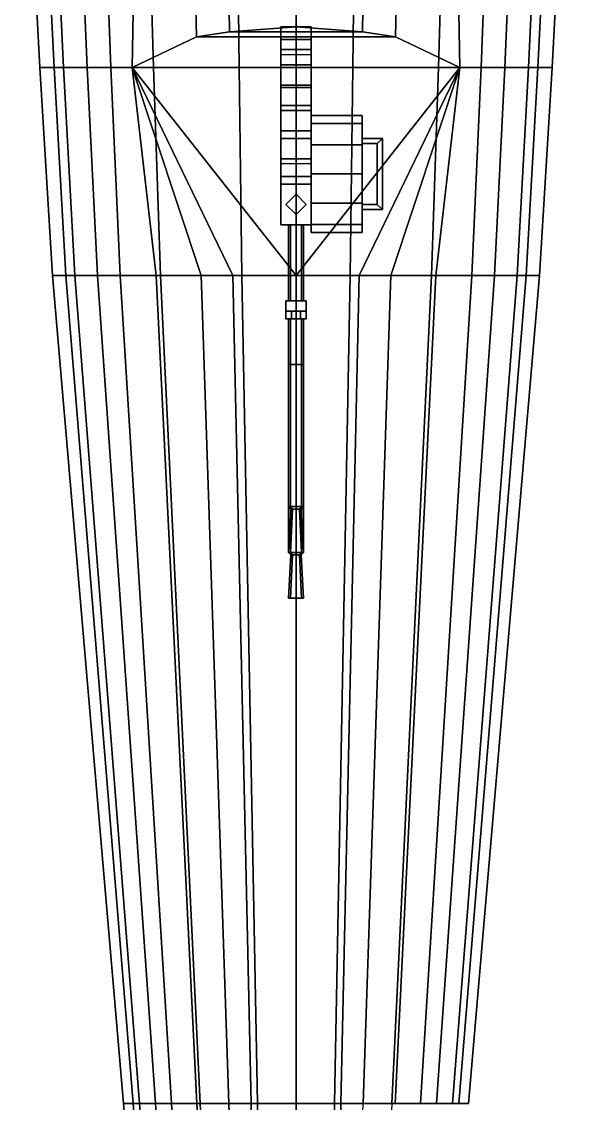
# Model space of a CAD drawing. Header units: millimetres. Extents: x -7.7 to 7.7, y -4.8 to 27.8.
# Drawn here: x -0.54 to 0.54, y -2.06 to 0.07 of the extents above; entities that cross this region are included whole.
import ezdxf

# ---------------------------------------------------------------- set-up
doc = ezdxf.new("R2010")
doc.units = ezdxf.units.MM
doc.layers.add('gun', color=1, linetype='Continuous')

msp = doc.modelspace()

# ---------------------------------------------------------------- linework, layer by layer
for points in [[(-0.54, 0.66, -0.1976), (-0.5044, -0.02, -0.2147), (-0.5044, -0.02, 0.2522), (-0.54, 0.66, 0.3272)], [(-0.51, 0.66, -0.3424), (-0.4763, -0.02, -0.3434), (-0.5044, -0.02, -0.2147), (-0.54, 0.66, -0.1976)], [(-0.54, 0.66, 0.3272), (-0.5044, -0.02, 0.2522), (-0.4577, -0.02, 0.4052), (-0.49, 0.66, 0.4992)], [(-0.44, 0.66, -0.5144), (-0.411, -0.02, -0.4964), (-0.4763, -0.02, -0.3434), (-0.51, 0.66, -0.3424)], [(-0.49, 0.66, 0.4992), (-0.4577, -0.02, 0.4052), (-0.3643, -0.02, 0.5743), (-0.39, 0.66, 0.6893)], [(-0.3, 0.66, -0.6864), (-0.2802, -0.02, -0.6494), (-0.411, -0.02, -0.4964), (-0.44, 0.66, -0.5144)], [(-0.39, 0.66, 0.6893), (-0.3643, -0.02, 0.5743), (-0.3224, -0.02, 0.6239), (-0.31, 0.66, 0.7888)], [(-0.31, 0.66, 0.7888), (-0.3224, -0.02, 0.6239), (-0.1961, 0.04, 0.7192), (-0.21, 0.66, 0.8522)], [(-0.12, 0.66, -0.804), (-0.1121, -0.02, -0.754), (-0.2802, -0.02, -0.6494), (-0.3, 0.66, -0.6864)], [(-0.21, 0.66, 0.8522), (-0.1961, 0.04, 0.7192), (-0.1308, 0.05, 0.7433), (-0.14, 0.66, 0.8793)], [(-0.14, 0.66, 0.8793), (-0.1308, 0.05, 0.7433), (0, 0.06, 0.7675), (0, 0.66, 0.9065)], [(0, 0.66, -0.8131), (0, -0.02, -0.7621), (-0.1121, -0.02, -0.754), (-0.12, 0.66, -0.804)], [(0.12, 0.66, -0.804), (0.1121, -0.02, -0.754), (0, -0.02, -0.7621), (0, 0.66, -0.8131)], [(0, 0.66, 0.9065), (0, 0.06, 0.7675), (0.1308, 0.05, 0.7433), (0.14, 0.66, 0.8793)], [(0.3, 0.66, -0.6864), (0.2802, -0.02, -0.6494), (0.1121, -0.02, -0.754), (0.12, 0.66, -0.804)], [(0.14, 0.66, 0.8793), (0.1308, 0.05, 0.7433), (0.1961, 0.04, 0.7192), (0.21, 0.66, 0.8522)], [(0.21, 0.66, 0.8522), (0.1961, 0.04, 0.7192), (0.3224, -0.02, 0.6239), (0.31, 0.66, 0.7888)], [(0.44, 0.66, -0.5144), (0.411, -0.02, -0.4964), (0.2802, -0.02, -0.6494), (0.3, 0.66, -0.6864)], [(0.31, 0.66, 0.7888), (0.3224, -0.02, 0.6239), (0.3643, -0.02, 0.5743), (0.39, 0.66, 0.6893)], [(0.39, 0.66, 0.6893), (0.3643, -0.02, 0.5743), (0.4577, -0.02, 0.4052), (0.49, 0.66, 0.4992)], [(0.51, 0.66, -0.3424), (0.4763, -0.02, -0.3434), (0.411, -0.02, -0.4964), (0.44, 0.66, -0.5144)], [(0.49, 0.66, 0.4992), (0.4577, -0.02, 0.4052), (0.5044, -0.02, 0.2522), (0.54, 0.66, 0.3272)], [(0.54, 0.66, -0.1976), (0.5044, -0.02, -0.2147), (0.4763, -0.02, -0.3434), (0.51, 0.66, -0.3424)], [(0.54, 0.66, 0.3272), (0.5044, -0.02, 0.2522), (0.5044, -0.02, -0.2147), (0.54, 0.66, -0.1976)], [(-0.1961, 0.04, 0.7191), (0.1961, 0.04, 0.7191), (0.1308, 0.05, 0.7433), (-0.1308, 0.05, 0.7433)], [(-0.1308, 0.05, 0.7433), (0.1308, 0.05, 0.7433), (0, 0.06, 0.7675)], [(-0.3224, -0.02, 0.6239), (0.3224, -0.02, 0.6239), (0.1961, 0.04, 0.7192), (-0.1961, 0.04, 0.7192)], [(-0.4795, -0.43, -0.2423), (-0.5044, -0.02, -0.2147), (-0.4763, -0.02, -0.3434), (-0.4529, -0.43, -0.3559)], [(-0.4795, -0.43, 0.1695), (-0.5044, -0.02, 0.2522), (-0.5044, -0.02, -0.2147), (-0.4795, -0.43, -0.2423)], [(-0.4351, -0.43, 0.3044), (-0.4577, -0.02, 0.4052), (-0.5044, -0.02, 0.2522), (-0.4795, -0.43, 0.1695)], [(-0.4529, -0.43, -0.3559), (-0.4763, -0.02, -0.3434), (-0.411, -0.02, -0.4964), (-0.3907, -0.43, -0.4908)], [(-0.3463, -0.43, 0.4535), (-0.3643, -0.02, 0.5743), (-0.4577, -0.02, 0.4052), (-0.4351, -0.43, 0.3044)], [(-0.3907, -0.43, -0.4908), (-0.411, -0.02, -0.4964), (-0.2802, -0.02, -0.6494), (-0.2664, -0.43, -0.6257)], [(-0.2753, -0.43, 0.5316), (-0.3224, -0.02, 0.6239), (-0.3643, -0.02, 0.5743), (-0.3463, -0.43, 0.4535)], [(-0.1865, -0.43, 0.5813), (-0.3224, -0.02, 0.6239), (-0.3224, -0.02, 0.6239), (-0.2753, -0.43, 0.5316)], [(-0.1243, -0.43, 0.6026), (-0.3224, -0.02, 0.6239), (-0.3224, -0.02, 0.6239), (-0.1865, -0.43, 0.5813)], [(0, -0.43, 0.6239), (-0.3224, -0.02, 0.6239), (-0.3224, -0.02, 0.6239), (-0.1243, -0.43, 0.6026)], [(0, -0.43, 0.6239), (0.3224, -0.02, 0.6239), (0.3224, -0.02, 0.6239), (-0.3224, -0.02, 0.6239)], [(-0.2664, -0.43, -0.6257), (-0.2802, -0.02, -0.6494), (-0.1121, -0.02, -0.754), (-0.1066, -0.43, -0.718)], [(-0.1066, -0.43, -0.718), (-0.1121, -0.02, -0.754), (0, -0.02, -0.7621), (0, -0.43, -0.7251)], [(0, -0.43, -0.7251), (0, -0.02, -0.7621), (0.1121, -0.02, -0.754), (0.1066, -0.43, -0.718)], [(0.1243, -0.43, 0.6026), (0.3224, -0.02, 0.6239), (0.3224, -0.02, 0.6239), (0, -0.43, 0.6239)], [(0.1066, -0.43, -0.718), (0.1121, -0.02, -0.754), (0.2802, -0.02, -0.6494), (0.2664, -0.43, -0.6257)], [(0.1865, -0.43, 0.5813), (0.3224, -0.02, 0.6239), (0.3224, -0.02, 0.6239), (0.1243, -0.43, 0.6026)], [(0.2753, -0.43, 0.5316), (0.3224, -0.02, 0.6239), (0.3224, -0.02, 0.6239), (0.1865, -0.43, 0.5813)], [(0.2664, -0.43, -0.6257), (0.2802, -0.02, -0.6494), (0.411, -0.02, -0.4964), (0.3907, -0.43, -0.4908)], [(0.3463, -0.43, 0.4535), (0.3643, -0.02, 0.5743), (0.3224, -0.02, 0.6239), (0.2753, -0.43, 0.5316)], [(0.4351, -0.43, 0.3044), (0.4577, -0.02, 0.4052), (0.3643, -0.02, 0.5743), (0.3463, -0.43, 0.4535)], [(0.3907, -0.43, -0.4908), (0.411, -0.02, -0.4964), (0.4763, -0.02, -0.3434), (0.4529, -0.43, -0.3559)], [(0.4795, -0.43, 0.1695), (0.5044, -0.02, 0.2522), (0.4577, -0.02, 0.4052), (0.4351, -0.43, 0.3044)], [(0.4529, -0.43, -0.3559), (0.4763, -0.02, -0.3434), (0.5044, -0.02, -0.2147), (0.4795, -0.43, -0.2423)], [(0.4795, -0.43, -0.2423), (0.5044, -0.02, -0.2147), (0.5044, -0.02, 0.2522), (0.4795, -0.43, 0.1695)], [(0, -0.27, 0.62), (-0.02, -0.29, 0.62), (-0.02, -0.29, 0.65), (0, -0.27, 0.65)], [(0.02, -0.29, 0.62), (0, -0.27, 0.62), (0, -0.27, 0.65), (0.02, -0.29, 0.65)], [(-0.02, -0.29, 0.62), (0, -0.31, 0.62), (0, -0.31, 0.65), (-0.02, -0.29, 0.65)], [(0, -0.31, 0.62), (0.02, -0.29, 0.62), (0.02, -0.29, 0.65), (0, -0.31, 0.65)], [(-0.4795, -0.43, 0.1695), (-0.3397, -2.06, 0.0189), (-0.3082, -2.06, 0.1029), (-0.4351, -0.43, 0.3044)], [(-0.4529, -0.43, -0.3559), (-0.3208, -2.06, -0.3082), (-0.3397, -2.06, -0.2375), (-0.4795, -0.43, -0.2423)], [(-0.4795, -0.43, -0.2423), (-0.3397, -2.06, -0.2375), (-0.3397, -2.06, 0.0189), (-0.4795, -0.43, 0.1695)], [(-0.3907, -0.43, -0.4908), (-0.2768, -2.06, -0.3922), (-0.3208, -2.06, -0.3082), (-0.4529, -0.43, -0.3559)], [(-0.4351, -0.43, 0.3044), (-0.3082, -2.06, 0.1029), (-0.2453, -2.06, 0.1957), (-0.3463, -0.43, 0.4535)], [(-0.2664, -0.43, -0.6257), (-0.1887, -2.06, -0.4761), (-0.2768, -2.06, -0.3922), (-0.3907, -0.43, -0.4908)], [(-0.3463, -0.43, 0.4535), (-0.2453, -2.06, 0.1957), (-0.195, -2.06, 0.2443), (-0.2753, -0.43, 0.5316)], [(-0.2753, -0.43, 0.5316), (-0.195, -2.06, 0.2443), (-0.1321, -2.06, 0.2753), (-0.1865, -0.43, 0.5813)], [(-0.1066, -0.43, -0.718), (-0.0755, -2.06, -0.5336), (-0.1887, -2.06, -0.4761), (-0.2664, -0.43, -0.6257)], [(-0.1865, -0.43, 0.5813), (-0.1321, -2.06, 0.2753), (-0.0881, -2.06, 0.2885), (-0.1243, -0.43, 0.6026)], [(-0.1243, -0.43, 0.6026), (-0.0881, -2.06, 0.2885), (0, -2.06, 0.3018), (0, -0.43, 0.6239)], [(0, -0.43, -0.7251), (0, -2.06, -0.538), (-0.0755, -2.06, -0.5336), (-0.1066, -0.43, -0.718)], [(0.1066, -0.43, -0.718), (0.0755, -2.06, -0.5336), (0, -2.06, -0.538), (0, -0.43, -0.7251)], [(0, -0.43, 0.6239), (0, -2.06, 0.3018), (0.0881, -2.06, 0.2885), (0.1243, -0.43, 0.6026)], [(0.2664, -0.43, -0.6257), (0.1887, -2.06, -0.4761), (0.0755, -2.06, -0.5336), (0.1066, -0.43, -0.718)], [(0.1243, -0.43, 0.6026), (0.0881, -2.06, 0.2885), (0.1321, -2.06, 0.2753), (0.1865, -0.43, 0.5813)], [(0.1865, -0.43, 0.5813), (0.1321, -2.06, 0.2753), (0.195, -2.06, 0.2443), (0.2753, -0.43, 0.5316)], [(0.3907, -0.43, -0.4908), (0.2768, -2.06, -0.3922), (0.1887, -2.06, -0.4761), (0.2664, -0.43, -0.6257)], [(0.2753, -0.43, 0.5316), (0.195, -2.06, 0.2443), (0.2453, -2.06, 0.1957), (0.3463, -0.43, 0.4535)], [(0.3463, -0.43, 0.4535), (0.2453, -2.06, 0.1957), (0.3082, -2.06, 0.1029), (0.4351, -0.43, 0.3044)], [(0.4529, -0.43, -0.3559), (0.3208, -2.06, -0.3082), (0.2768, -2.06, -0.3922), (0.3907, -0.43, -0.4908)], [(0.4351, -0.43, 0.3044), (0.3082, -2.06, 0.1029), (0.3397, -2.06, 0.0189), (0.4795, -0.43, 0.1695)], [(0.4795, -0.43, -0.2423), (0.3397, -2.06, -0.2375), (0.3208, -2.06, -0.3082), (0.4529, -0.43, -0.3559)], [(0.4795, -0.43, 0.1695), (0.3397, -2.06, 0.0189), (0.3397, -2.06, -0.2375), (0.4795, -0.43, -0.2423)], [(-0.2176, -3.2, 0.0786), (-0.3082, -2.06, 0.1029), (-0.3397, -2.06, 0.0189), (-0.2398, -3.2, 0.0167)], [(-0.2398, -3.2, -0.1724), (-0.3397, -2.06, -0.2375), (-0.3208, -2.06, -0.3082), (-0.2264, -3.2, -0.2245)], [(-0.2398, -3.2, 0.0167), (-0.3397, -2.06, 0.0189), (-0.3397, -2.06, -0.2375), (-0.2398, -3.2, -0.1724)], [(-0.2264, -3.2, -0.2245), (-0.3208, -2.06, -0.3082), (-0.2768, -2.06, -0.3922), (-0.1954, -3.2, -0.2865)], [(-0.1732, -3.2, 0.1471), (-0.2453, -2.06, 0.1957), (-0.3082, -2.06, 0.1029), (-0.2176, -3.2, 0.0786)], [(-0.1954, -3.2, -0.2865), (-0.2768, -2.06, -0.3922), (-0.1887, -2.06, -0.4761), (-0.1332, -3.2, -0.3484)], [(-0.1376, -3.2, 0.183), (-0.195, -2.06, 0.2443), (-0.2453, -2.06, 0.1957), (-0.1732, -3.2, 0.1471)], [(-0.0932, -3.2, 0.2058), (-0.1321, -2.06, 0.2753), (-0.195, -2.06, 0.2443), (-0.1376, -3.2, 0.183)], [(-0.1332, -3.2, -0.3484), (-0.1887, -2.06, -0.4761), (-0.0755, -2.06, -0.5336), (-0.0533, -3.2, -0.3908)], [(-0.0622, -3.2, 0.2156), (-0.0881, -2.06, 0.2885), (-0.1321, -2.06, 0.2753), (-0.0932, -3.2, 0.2058)], [(0, -3.2, 0.2253), (0, -2.06, 0.3018), (-0.0881, -2.06, 0.2885), (-0.0622, -3.2, 0.2156)], [(-0.0533, -3.2, -0.3908), (-0.0755, -2.06, -0.5336), (0, -2.06, -0.538), (0, -3.2, -0.3941)], [(0, -3.2, -0.3941), (0, -2.06, -0.538), (0.0755, -2.06, -0.5336), (0.0533, -3.2, -0.3908)], [(0.0622, -3.2, 0.2156), (0.0881, -2.06, 0.2885), (0, -2.06, 0.3018), (0, -3.2, 0.2253)], [(0.0533, -3.2, -0.3908), (0.0755, -2.06, -0.5336), (0.1887, -2.06, -0.4761), (0.1332, -3.2, -0.3484)], [(0.0932, -3.2, 0.2058), (0.1321, -2.06, 0.2753), (0.0881, -2.06, 0.2885), (0.0622, -3.2, 0.2156)]]:
    msp.add_3dface(points)
at = {"layer": 'gun'}
for points in [[(-0.03, 0.035, 0.675), (-0.03, 0.015, 0.655), (-0.03, 0.015, 0.72), (-0.03, 0.06, 0.72)], [(-0.03, 0.06, 0.72), (-0.03, 0.015, 0.72), (0.03, 0.015, 0.72), (0.03, 0.06, 0.72)], [(0.03, 0.06, 0.72), (0.03, 0.06, 0.675), (-0.03, 0.06, 0.675), (-0.03, 0.06, 0.72)], [(-0.03, 0.06, 0.675), (-0.03, 0.035, 0.675), (-0.03, 0.06, 0.72)], [(0.03, 0.06, 0.675), (0.03, 0.035, 0.675), (-0.03, 0.035, 0.675), (-0.03, 0.06, 0.675)], [(-0.03, 0.06, 0.72), (-0.03, 0.06, 0.72), (0.03, 0.06, 0.72)], [(0.03, 0.015, 0.72), (0.03, 0.015, 0.655), (0.03, 0.035, 0.675), (0.03, 0.06, 0.72)], [(0.03, 0.06, 0.72), (0.03, 0.035, 0.675), (0.03, 0.06, 0.675), (0.03, 0.06, 0.72)], [(0.03, 0.035, 0.675), (0.03, 0.015, 0.655), (-0.03, 0.015, 0.655), (-0.03, 0.035, 0.675)], [(-0.03, 0.015, 0.65), (-0.03, -0.33, 0.65), (-0.03, -0.33, 0.725), (-0.03, -0.25, 0.725)], [(0.03, 0.015, 0.65), (0.03, -0.33, 0.65), (-0.03, -0.33, 0.65), (-0.03, 0.015, 0.65)], [(-0.03, 0.015, 0.65), (-0.03, -0.25, 0.725), (-0.03, -0.235, 0.735), (-0.03, -0.16, 0.735)], [(-0.03, 0.015, 0.65), (-0.03, -0.16, 0.735), (-0.03, -0.145, 0.74), (-0.03, 0.015, 0.74)], [(0.03, 0.015, 0.74), (0.03, 0.015, 0.72), (-0.03, 0.015, 0.72), (-0.03, 0.015, 0.74)], [(-0.03, 0.015, 0.74), (-0.03, -0.145, 0.74), (0.03, -0.145, 0.74), (0.03, 0.015, 0.74)], [(0.03, 0.015, 0.655), (0.03, 0.015, 0.65), (-0.03, 0.015, 0.65), (-0.03, 0.015, 0.655)], [(-0.03, -0.105, 0.64), (-0.03, -0.2, 0.64), (-0.03, -0.21, 0.65), (-0.03, 0.005, 0.65)], [(-0.03, -0.06, 0.63), (-0.03, -0.095, 0.63), (-0.03, -0.105, 0.64), (-0.03, 0.005, 0.65)], [(0.03, 0.005, 0.65), (0.03, -0.015, 0.62), (-0.03, -0.015, 0.62), (-0.03, 0.005, 0.65)], [(-0.03, -0.015, 0.62), (-0.03, -0.055, 0.62), (-0.03, -0.06, 0.63), (-0.03, 0.005, 0.65)], [(0.03, -0.33, 0.725), (0.03, -0.33, 0.65), (0.03, 0.015, 0.65), (0.03, -0.25, 0.725)], [(0.03, -0.235, 0.735), (0.03, -0.25, 0.725), (0.03, 0.015, 0.65), (0.03, -0.16, 0.735)], [(0.03, -0.145, 0.74), (0.03, -0.16, 0.735), (0.03, 0.015, 0.65), (0.03, 0.015, 0.74)], [(0.03, -0.21, 0.65), (0.03, -0.2, 0.64), (0.03, -0.105, 0.64), (0.03, 0.005, 0.65)], [(0.03, -0.105, 0.64), (0.03, -0.095, 0.63), (0.03, -0.06, 0.63), (0.03, 0.005, 0.65)], [(0.03, -0.06, 0.63), (0.03, -0.055, 0.62), (0.03, -0.015, 0.62), (0.03, 0.005, 0.65)], [(0.03, -0.015, 0.62), (0.03, -0.055, 0.62), (-0.03, -0.055, 0.62), (-0.03, -0.015, 0.62)], [(-0.03, -0.06, 0.63), (-0.03, -0.055, 0.62), (0.03, -0.055, 0.62), (0.03, -0.06, 0.63)], [(0.03, -0.06, 0.63), (0.03, -0.095, 0.63), (-0.03, -0.095, 0.63), (-0.03, -0.06, 0.63)], [(-0.03, -0.105, 0.64), (-0.03, -0.095, 0.63), (0.03, -0.095, 0.63), (0.03, -0.105, 0.64)], [(0.03, -0.105, 0.64), (0.03, -0.2, 0.64), (-0.03, -0.2, 0.64), (-0.03, -0.105, 0.64)], [(0.03, -0.1304, 0.6425), (0.03, -0.115, 0.7), (0.13, -0.115, 0.7), (0.13, -0.1304, 0.6425)], [(0.03, -0.115, 0.7), (0.03, -0.1304, 0.7575), (0.13, -0.1304, 0.7575), (0.13, -0.115, 0.7)], [(0.03, -0.115, 0.7), (0.03, -0.3296, 0.7575), (0.03, -0.2875, 0.7996), (0.03, -0.1304, 0.7575)], [(0.03, -0.1304, 0.6425), (0.03, -0.345, 0.7), (0.03, -0.3296, 0.7575), (0.03, -0.115, 0.7)], [(0.13, -0.2875, 0.6004), (0.13, -0.1304, 0.6425), (0.13, -0.115, 0.7), (0.13, -0.3296, 0.6425)], [(0.13, -0.3296, 0.6425), (0.13, -0.115, 0.7), (0.13, -0.1304, 0.7575), (0.13, -0.345, 0.7)], [(-0.03, -0.145, 0.74), (-0.03, -0.16, 0.735), (0.03, -0.16, 0.735), (0.03, -0.145, 0.74)], [(0.03, -0.1725, 0.6004), (0.03, -0.1304, 0.6425), (0.13, -0.1304, 0.6425), (0.13, -0.1725, 0.6004)], [(0.03, -0.1304, 0.7575), (0.03, -0.1725, 0.7996), (0.13, -0.1725, 0.7996), (0.13, -0.1304, 0.7575)], [(0.03, -0.1304, 0.7575), (0.03, -0.2875, 0.7996), (0.03, -0.23, 0.815), (0.03, -0.1725, 0.7996)], [(0.03, -0.1725, 0.6004), (0.03, -0.3296, 0.6425), (0.03, -0.345, 0.7), (0.03, -0.1304, 0.6425)], [(0.13, -0.23, 0.585), (0.13, -0.1725, 0.6004), (0.13, -0.1304, 0.6425), (0.13, -0.2875, 0.6004)], [(0.13, -0.345, 0.7), (0.13, -0.1304, 0.7575), (0.13, -0.1725, 0.7996), (0.13, -0.3296, 0.7575)], [(-0.03, -0.16, 0.735), (-0.03, -0.235, 0.735), (0.03, -0.235, 0.735), (0.03, -0.16, 0.735)], [(0.16, -0.17, 0.685), (0.13, -0.17, 0.685), (0.13, -0.16, 0.685), (0.17, -0.16, 0.685)], [(0.13, -0.16, 0.685), (0.13, -0.16, 0.71), (0.17, -0.16, 0.71), (0.17, -0.16, 0.685)], [(0.17, -0.16, 0.71), (0.13, -0.16, 0.71), (0.13, -0.17, 0.71), (0.16, -0.17, 0.71)], [(0.16, -0.17, 0.71), (0.13, -0.17, 0.71), (0.13, -0.17, 0.685), (0.16, -0.17, 0.685)], [(0.16, -0.17, 0.71), (0.16, -0.29, 0.71), (0.17, -0.3, 0.71), (0.17, -0.16, 0.71)], [(0.17, -0.16, 0.685), (0.17, -0.3, 0.685), (0.16, -0.29, 0.685), (0.16, -0.17, 0.685)], [(0.16, -0.29, 0.685), (0.16, -0.29, 0.71), (0.16, -0.17, 0.71), (0.16, -0.17, 0.685)], [(0.17, -0.16, 0.71), (0.17, -0.3, 0.71), (0.17, -0.3, 0.685), (0.17, -0.16, 0.685)], [(0.03, -0.23, 0.585), (0.03, -0.1725, 0.6004), (0.13, -0.1725, 0.6004), (0.13, -0.23, 0.585)], [(0.03, -0.1725, 0.7996), (0.03, -0.23, 0.815), (0.13, -0.23, 0.815), (0.13, -0.1725, 0.7996)], [(0.03, -0.23, 0.585), (0.03, -0.2875, 0.6004), (0.03, -0.3296, 0.6425), (0.03, -0.1725, 0.6004)], [(0.13, -0.3296, 0.7575), (0.13, -0.1725, 0.7996), (0.13, -0.23, 0.815), (0.13, -0.2875, 0.7996)], [(-0.03, -0.21, 0.65), (-0.03, -0.2, 0.64), (0.03, -0.2, 0.64), (0.03, -0.21, 0.65)], [(0.03, -0.2875, 0.6004), (0.03, -0.23, 0.585), (0.13, -0.23, 0.585), (0.13, -0.2875, 0.6004)], [(0.03, -0.23, 0.815), (0.03, -0.2875, 0.7996), (0.13, -0.2875, 0.7996), (0.13, -0.23, 0.815)], [(-0.03, -0.235, 0.735), (-0.03, -0.25, 0.725), (0.03, -0.25, 0.725), (0.03, -0.235, 0.735)], [(-0.03, -0.25, 0.725), (-0.03, -0.33, 0.725), (0.03, -0.33, 0.725), (0.03, -0.25, 0.725)], [(0.03, -0.3296, 0.6425), (0.03, -0.2875, 0.6004), (0.13, -0.2875, 0.6004), (0.13, -0.3296, 0.6425)], [(0.03, -0.2875, 0.7996), (0.03, -0.3296, 0.7575), (0.13, -0.3296, 0.7575), (0.13, -0.2875, 0.7996)], [(0.16, -0.29, 0.71), (0.13, -0.29, 0.71), (0.13, -0.3, 0.71), (0.17, -0.3, 0.71)], [(0.13, -0.29, 0.685), (0.13, -0.29, 0.71), (0.16, -0.29, 0.71), (0.16, -0.29, 0.685)], [(0.17, -0.3, 0.685), (0.13, -0.3, 0.685), (0.13, -0.29, 0.685), (0.16, -0.29, 0.685)], [(0.17, -0.3, 0.71), (0.13, -0.3, 0.71), (0.13, -0.3, 0.685), (0.17, -0.3, 0.685)], [(-0.03, -0.33, 0.725), (-0.03, -0.33, 0.65), (0.03, -0.33, 0.65), (0.03, -0.33, 0.725)], [(-0.0106, -0.33, 0.6856), (-0.015, -0.33, 0.675), (-0.015, -0.48, 0.675), (-0.0106, -0.48, 0.6856)], [(-0.015, -0.33, 0.675), (-0.0106, -0.33, 0.6644), (-0.0106, -0.48, 0.6644), (-0.015, -0.48, 0.675)], [(-0.0106, -0.33, 0.7206), (-0.015, -0.33, 0.71), (-0.015, -0.48, 0.71), (-0.0106, -0.48, 0.7206)], [(-0.015, -0.33, 0.71), (-0.0106, -0.33, 0.6994), (-0.0106, -0.48, 0.6994), (-0.015, -0.48, 0.71)], [(0, -0.33, 0.69), (-0.0106, -0.33, 0.6856), (-0.0106, -0.48, 0.6856), (0, -0.48, 0.69)], [(-0.0106, -0.33, 0.6644), (0, -0.33, 0.66), (0, -0.48, 0.66), (-0.0106, -0.48, 0.6644)], [(0, -0.33, 0.725), (-0.0106, -0.33, 0.7206), (-0.0106, -0.48, 0.7206), (0, -0.48, 0.725)], [(-0.0106, -0.33, 0.6994), (0, -0.33, 0.695), (0, -0.48, 0.695), (-0.0106, -0.48, 0.6994)], [(0.0106, -0.33, 0.6856), (0, -0.33, 0.69), (0, -0.48, 0.69), (0.0106, -0.48, 0.6856)], [(0, -0.33, 0.66), (0.0106, -0.33, 0.6644), (0.0106, -0.48, 0.6644), (0, -0.48, 0.66)], [(0.0106, -0.33, 0.7206), (0, -0.33, 0.725), (0, -0.48, 0.725), (0.0106, -0.48, 0.7206)], [(0, -0.33, 0.695), (0.0106, -0.33, 0.6994), (0.0106, -0.48, 0.6994), (0, -0.48, 0.695)], [(0.015, -0.33, 0.675), (0.0106, -0.33, 0.6856), (0.0106, -0.48, 0.6856), (0.015, -0.48, 0.675)], [(0.0106, -0.33, 0.6644), (0.015, -0.33, 0.675), (0.015, -0.48, 0.675), (0.0106, -0.48, 0.6644)], [(0.015, -0.33, 0.71), (0.0106, -0.33, 0.7206), (0.0106, -0.48, 0.7206), (0.015, -0.48, 0.71)], [(0.0106, -0.33, 0.6994), (0.015, -0.33, 0.71), (0.015, -0.48, 0.71), (0.0106, -0.48, 0.6994)], [(0.03, -0.345, 0.7), (0.03, -0.3296, 0.6425), (0.13, -0.3296, 0.6425), (0.13, -0.345, 0.7)], [(0.03, -0.3296, 0.7575), (0.03, -0.345, 0.7), (0.13, -0.345, 0.7), (0.13, -0.3296, 0.7575)], [(-0.02, -0.5, 0.685), (-0.02, -0.515, 0.695), (-0.02, -0.515, 0.73), (-0.02, -0.48, 0.73)], [(-0.02, -0.48, 0.73), (-0.02, -0.515, 0.73), (0.02, -0.515, 0.73), (0.02, -0.48, 0.73)], [(0.02, -0.48, 0.66), (0.02, -0.5, 0.66), (-0.02, -0.5, 0.66), (-0.02, -0.48, 0.66)], [(-0.02, -0.5, 0.66), (-0.02, -0.5, 0.685), (-0.02, -0.48, 0.73), (-0.02, -0.48, 0.66)], [(-0.02, -0.48, 0.66), (-0.02, -0.48, 0.73), (0.02, -0.48, 0.73), (0.02, -0.48, 0.66)], [(0.02, -0.515, 0.73), (0.02, -0.515, 0.695), (0.02, -0.5, 0.685), (0.02, -0.48, 0.73)], [(0.02, -0.48, 0.73), (0.02, -0.5, 0.685), (0.02, -0.5, 0.66), (0.02, -0.48, 0.66)], [(0.02, -0.5, 0.685), (0.02, -0.515, 0.695), (-0.02, -0.515, 0.695), (-0.02, -0.5, 0.685)], [(0.02, -0.5, 0.66), (0.02, -0.5, 0.685), (-0.02, -0.5, 0.685), (-0.02, -0.5, 0.66)], [(0, -0.5, 0.685), (-0.0087, -0.5, 0.68), (-0.0087, -0.515, 0.68), (0, -0.515, 0.685)], [(-0.0087, -0.5, 0.68), (-0.0087, -0.5, 0.67), (-0.0087, -0.515, 0.67), (-0.0087, -0.515, 0.68)], [(-0.0087, -0.5, 0.67), (0, -0.5, 0.665), (0, -0.515, 0.665), (-0.0087, -0.515, 0.67)], [(0, -0.5, 0.665), (0.0087, -0.5, 0.67), (0.0087, -0.515, 0.67), (0, -0.515, 0.665)], [(0.0087, -0.5, 0.68), (0, -0.5, 0.685), (0, -0.515, 0.685), (0.0087, -0.515, 0.68)], [(0.0087, -0.5, 0.67), (0.0087, -0.5, 0.68), (0.0087, -0.515, 0.68), (0.0087, -0.515, 0.67)], [(-0.02, -0.515, 0.73), (-0.02, -0.515, 0.695), (0.02, -0.515, 0.695), (0.02, -0.515, 0.73)], [(-0.0106, -0.515, 0.7206), (-0.015, -0.515, 0.71), (-0.015, -0.885, 0.71), (-0.0106, -0.885, 0.7206)], [(-0.015, -0.515, 0.71), (-0.0106, -0.515, 0.6994), (-0.0106, -0.885, 0.6994), (-0.015, -0.885, 0.71)], [(0, -0.515, 0.725), (-0.0106, -0.515, 0.7206), (-0.0106, -0.885, 0.7206), (0, -0.885, 0.725)], [(-0.0106, -0.515, 0.6994), (0, -0.515, 0.695), (0, -0.885, 0.695), (-0.0106, -0.885, 0.6994)], [(0, -0.515, 0.685), (-0.0087, -0.515, 0.68), (-0.0087, -0.515, 0.67), (0.0087, -0.515, 0.68)], [(0.0087, -0.515, 0.68), (-0.0087, -0.515, 0.67), (0, -0.515, 0.665), (0.0087, -0.515, 0.67)], [(0.0106, -0.515, 0.7206), (0, -0.515, 0.725), (0, -0.885, 0.725), (0.0106, -0.885, 0.7206)], [(0, -0.515, 0.695), (0.0106, -0.515, 0.6994), (0.0106, -0.885, 0.6994), (0, -0.885, 0.695)], [(0.015, -0.515, 0.71), (0.0106, -0.515, 0.7206), (0.0106, -0.885, 0.7206), (0.015, -0.885, 0.71)], [(0.0106, -0.515, 0.6994), (0.015, -0.515, 0.71), (0.015, -0.885, 0.71), (0.0106, -0.885, 0.6994)], [(-0.015, -0.605, -0.52), (-0.0106, -0.605, -0.5306), (-0.0106, -0.975, -0.5306), (-0.015, -0.975, -0.52)], [(-0.0106, -0.605, -0.5094), (-0.015, -0.605, -0.52), (-0.015, -0.975, -0.52), (-0.0106, -0.975, -0.5094)], [(-0.0106, -0.605, -0.5306), (0, -0.605, -0.535), (0, -0.975, -0.535), (-0.0106, -0.975, -0.5306)], [(0, -0.605, -0.505), (-0.0106, -0.605, -0.5094), (-0.0106, -0.975, -0.5094), (0, -0.975, -0.505)], [(0, -0.605, -0.535), (0.0106, -0.605, -0.5306), (0.0106, -0.975, -0.5306), (0, -0.975, -0.535)], [(0.0106, -0.605, -0.5094), (0, -0.605, -0.505), (0, -0.975, -0.505), (0.0106, -0.975, -0.5094)], [(0.0106, -0.605, -0.5306), (0.015, -0.605, -0.52), (0.015, -0.975, -0.52), (0.0106, -0.975, -0.5306)], [(0.015, -0.605, -0.52), (0.0106, -0.605, -0.5094), (0.0106, -0.975, -0.5094), (0.015, -0.975, -0.52)], [(-0.0106, -0.885, 0.7206), (-0.015, -0.885, 0.71), (-0.01, -0.89, 0.71), (-0.0071, -0.89, 0.7171)], [(-0.015, -0.885, 0.71), (-0.0106, -0.885, 0.6994), (-0.0071, -0.89, 0.7029), (-0.01, -0.89, 0.71)], [(-0.0106, -0.975, 0.6994), (-0.015, -0.975, 0.71), (-0.01, -0.89, 0.71), (-0.0071, -0.89, 0.7029)], [(-0.015, -0.975, 0.71), (-0.0106, -0.975, 0.7206), (-0.0071, -0.89, 0.7171), (-0.01, -0.89, 0.71)], [(0, -0.885, 0.725), (-0.0106, -0.885, 0.7206), (-0.0071, -0.89, 0.7171), (0, -0.89, 0.72)], [(-0.0106, -0.885, 0.6994), (0, -0.885, 0.695), (0, -0.89, 0.7), (-0.0071, -0.89, 0.7029)], [(0, -0.975, 0.695), (-0.0106, -0.975, 0.6994), (-0.0071, -0.89, 0.7029), (0, -0.89, 0.7)], [(-0.0106, -0.975, 0.7206), (0, -0.975, 0.725), (0, -0.89, 0.72), (-0.0071, -0.89, 0.7171)], [(0.0106, -0.885, 0.7206), (0, -0.885, 0.725), (0, -0.89, 0.72), (0.0071, -0.89, 0.7171)], [(0, -0.885, 0.695), (0.0106, -0.885, 0.6994), (0.0071, -0.89, 0.7029), (0, -0.89, 0.7)], [(0.0106, -0.975, 0.6994), (0, -0.975, 0.695), (0, -0.89, 0.7), (0.0071, -0.89, 0.7029)], [(0, -0.975, 0.725), (0.0106, -0.975, 0.7206), (0.0071, -0.89, 0.7171), (0, -0.89, 0.72)], [(0.015, -0.885, 0.71), (0.0106, -0.885, 0.7206), (0.0071, -0.89, 0.7171), (0.01, -0.89, 0.71)], [(0.0106, -0.885, 0.6994), (0.015, -0.885, 0.71), (0.01, -0.89, 0.71), (0.0071, -0.89, 0.7029)], [(0.015, -0.975, 0.71), (0.0106, -0.975, 0.6994), (0.0071, -0.89, 0.7029), (0.01, -0.89, 0.71)], [(0.0106, -0.975, 0.7206), (0.015, -0.975, 0.71), (0.01, -0.89, 0.71), (0.0071, -0.89, 0.7171)], [(-0.015, -0.975, 0.71), (0.0106, -0.975, 0.7206), (0, -0.975, 0.725), (-0.0106, -0.975, 0.7206)], [(-0.0106, -0.975, 0.6994), (0.015, -0.975, 0.71), (0.0106, -0.975, 0.7206), (-0.015, -0.975, 0.71)], [(-0.0106, -0.975, -0.5306), (0.015, -0.975, -0.52), (0.0106, -0.975, -0.5094), (-0.015, -0.975, -0.52)], [(-0.015, -0.975, -0.52), (0.0106, -0.975, -0.5094), (0, -0.975, -0.505), (-0.0106, -0.975, -0.5094)], [(-0.015, -0.975, -0.52), (-0.0106, -0.975, -0.5306), (-0.0071, -0.98, -0.5271), (-0.01, -0.98, -0.52)], [(-0.0106, -0.975, -0.5094), (-0.015, -0.975, -0.52), (-0.01, -0.98, -0.52), (-0.0071, -0.98, -0.5129)], [(0, -0.975, 0.695), (0.0106, -0.975, 0.6994), (0.015, -0.975, 0.71), (-0.0106, -0.975, 0.6994)], [(0, -0.975, -0.535), (0.0106, -0.975, -0.5306), (0.015, -0.975, -0.52), (-0.0106, -0.975, -0.5306)], [(-0.0106, -0.975, -0.5306), (0, -0.975, -0.535), (0, -0.98, -0.53), (-0.0071, -0.98, -0.5271)], [(0, -0.975, -0.505), (-0.0106, -0.975, -0.5094), (-0.0071, -0.98, -0.5129), (0, -0.98, -0.51)], [(0, -0.975, -0.535), (0.0106, -0.975, -0.5306), (0.0071, -0.98, -0.5271), (0, -0.98, -0.53)], [(0.0106, -0.975, -0.5094), (0, -0.975, -0.505), (0, -0.98, -0.51), (0.0071, -0.98, -0.5129)], [(0.0106, -0.975, -0.5306), (0.015, -0.975, -0.52), (0.01, -0.98, -0.52), (0.0071, -0.98, -0.5271)], [(0.015, -0.975, -0.52), (0.0106, -0.975, -0.5094), (0.0071, -0.98, -0.5129), (0.01, -0.98, -0.52)], [(-0.015, -1.065, -0.52), (-0.0106, -1.065, -0.5094), (-0.0071, -0.98, -0.5129), (-0.01, -0.98, -0.52)], [(-0.0106, -1.065, -0.5306), (-0.015, -1.065, -0.52), (-0.01, -0.98, -0.52), (-0.0071, -0.98, -0.5271)], [(-0.0106, -1.065, -0.5094), (0, -1.065, -0.505), (0, -0.98, -0.51), (-0.0071, -0.98, -0.5129)], [(0, -1.065, -0.535), (-0.0106, -1.065, -0.5306), (-0.0071, -0.98, -0.5271), (0, -0.98, -0.53)], [(0, -1.065, -0.505), (0.0106, -1.065, -0.5094), (0.0071, -0.98, -0.5129), (0, -0.98, -0.51)], [(0.0106, -1.065, -0.5306), (0, -1.065, -0.535), (0, -0.98, -0.53), (0.0071, -0.98, -0.5271)], [(0.0106, -1.065, -0.5094), (0.015, -1.065, -0.52), (0.01, -0.98, -0.52), (0.0071, -0.98, -0.5129)], [(0.015, -1.065, -0.52), (0.0106, -1.065, -0.5306), (0.0071, -0.98, -0.5271), (0.01, -0.98, -0.52)]]:
    msp.add_3dface(points, dxfattribs=at)

doc.saveas('drawing.dxf')
